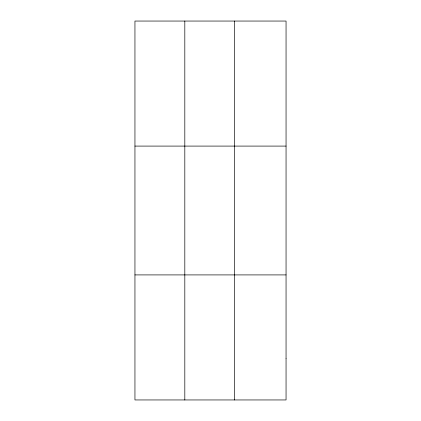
<?xml version="1.0" encoding="UTF-8"?>
<svg xmlns="http://www.w3.org/2000/svg" width="421" height="421" viewBox="0 0 421 421"><rect width="100%" height="100%" fill="white"/><g stroke="black" fill="none" stroke-linecap="round" stroke-linejoin="round"><path stroke-width="0.63" d="M184.814 21.05L184.814 399.95M234.676 21.05L234.676 399.95M134.946 146.087L286.054 146.087M134.946 274.913L286.054 274.913M286.054 358.271L286.054 399.95L134.946 399.95L134.946 21.05L286.054 21.05L286.054 358.271"/></g></svg>
